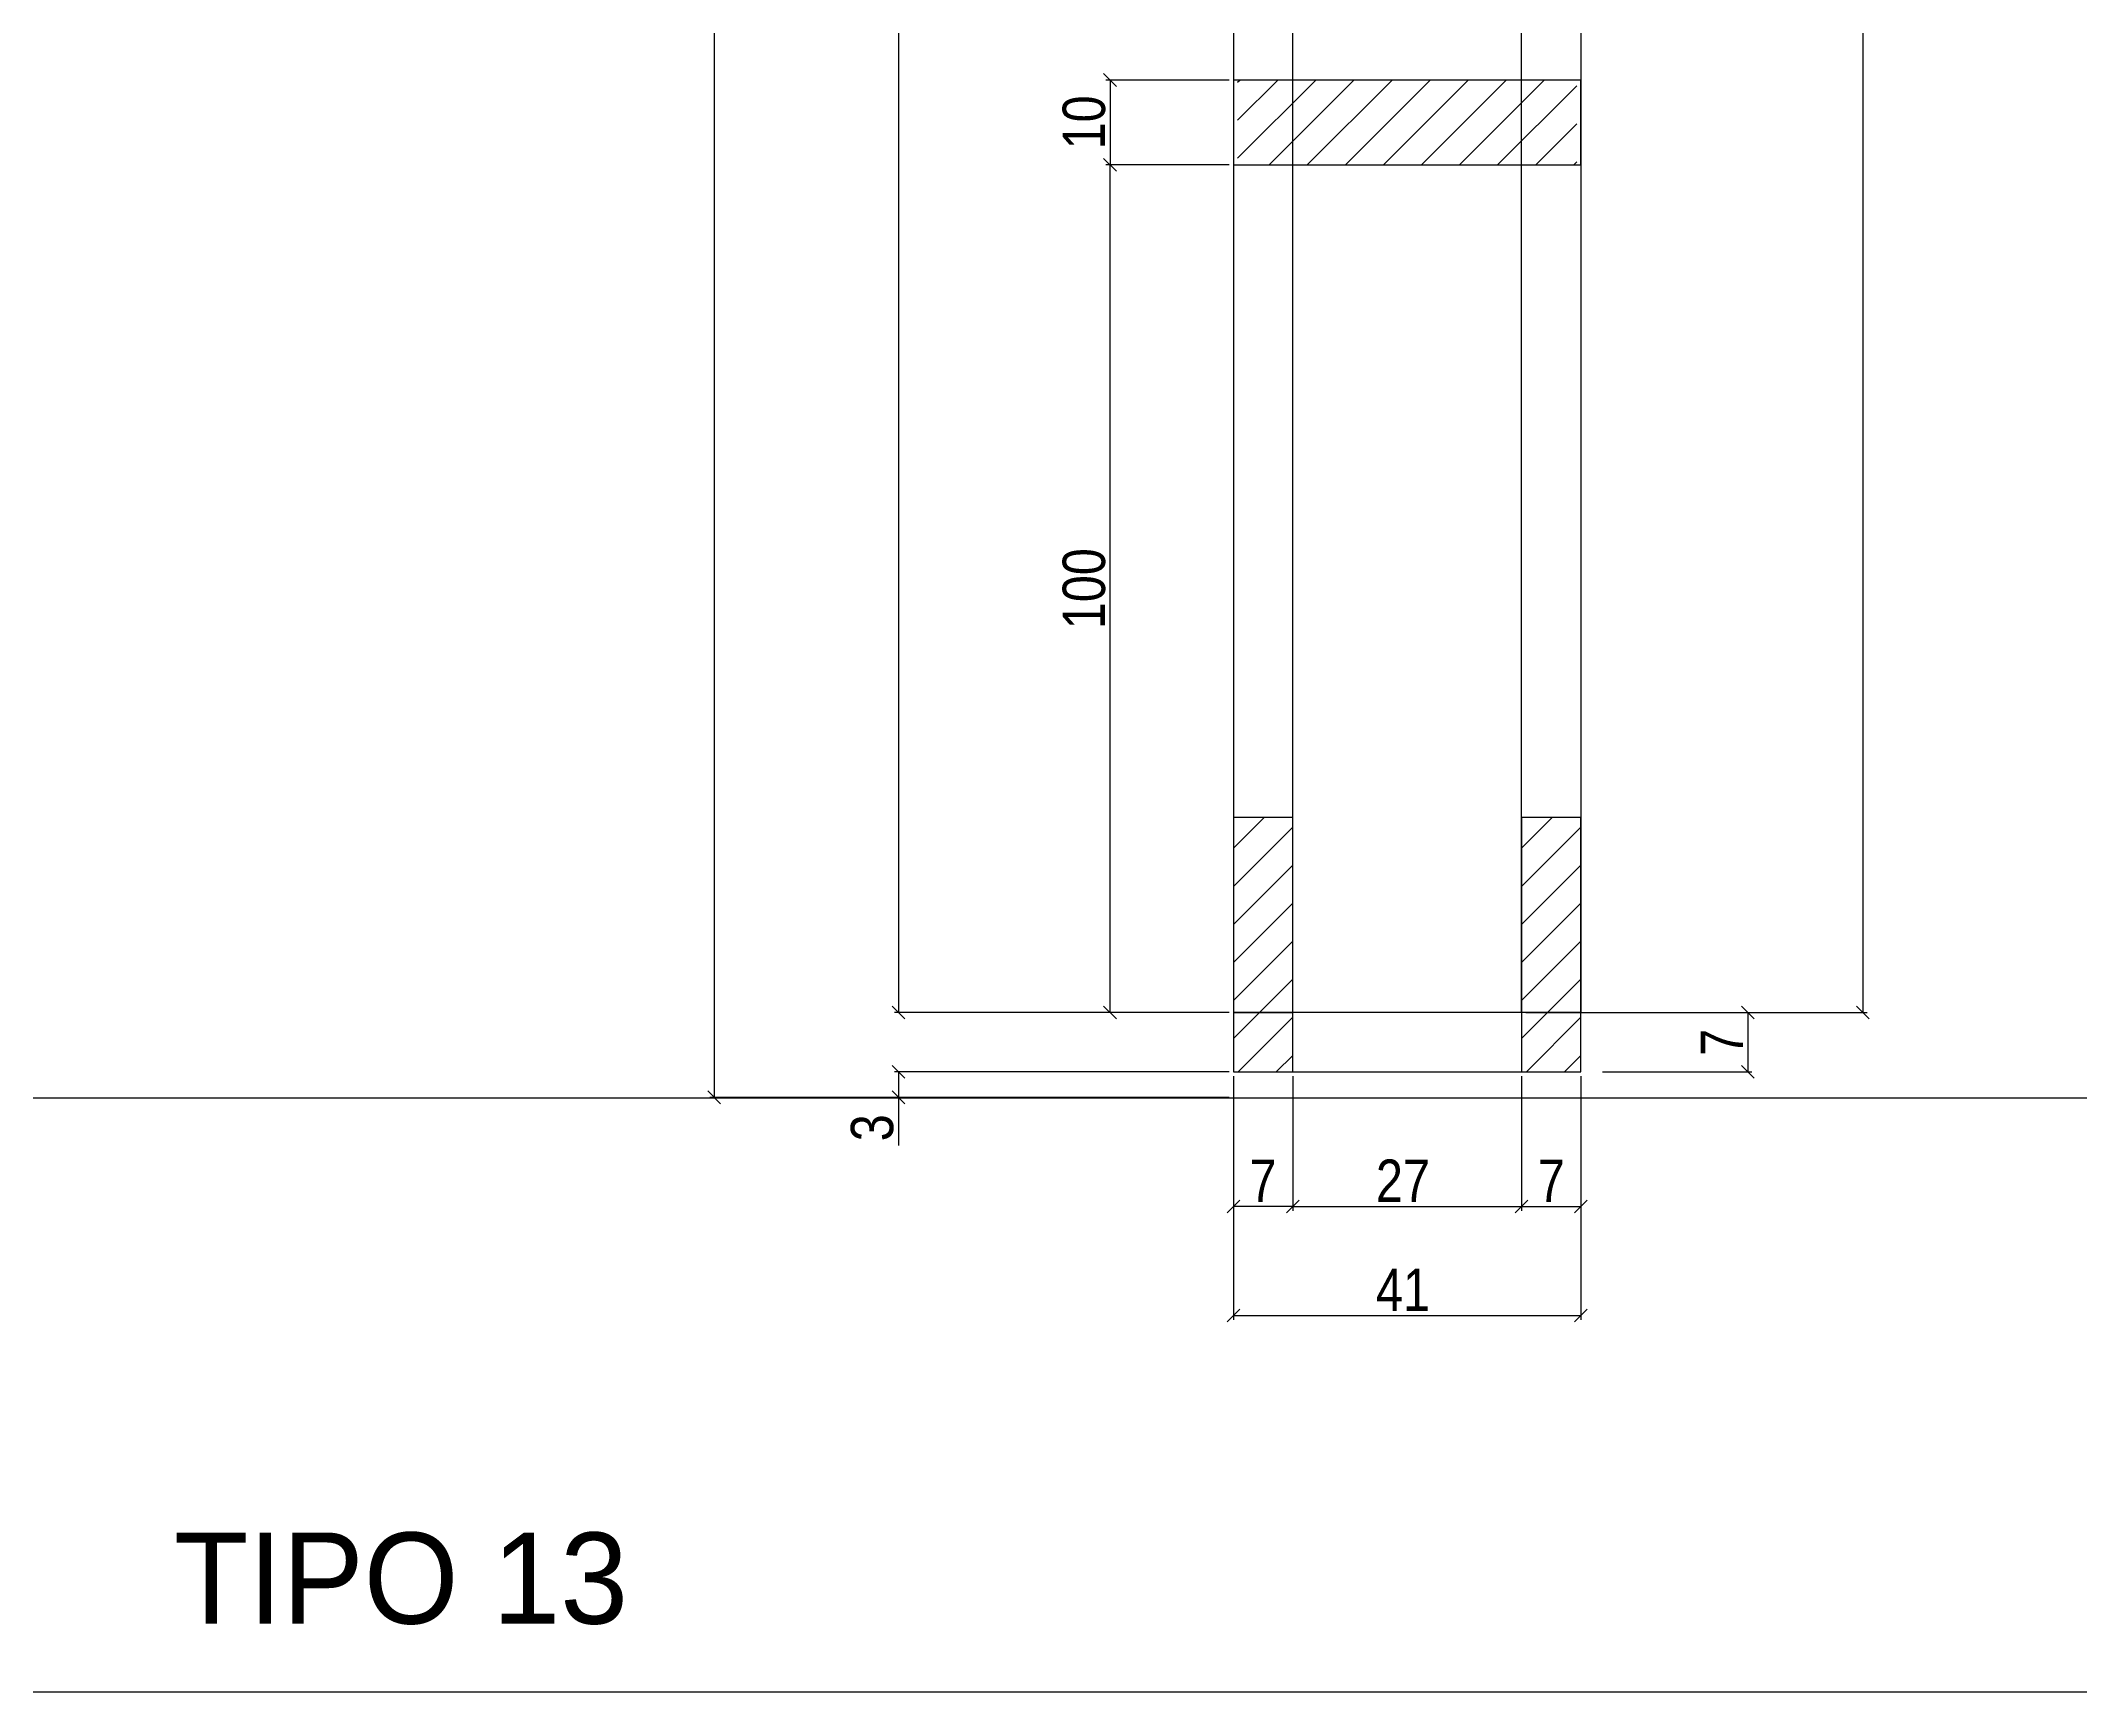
# Model space of a CAD drawing. Header units: millimetres. Extents: x 3247 to 10920, y 704 to 3817.
# Drawn here: x 4254.6 to 4735.5, y 1472.1 to 1861.7 of the extents above; entities that cross this region are included whole.
import ezdxf

# ---------------------------------------------------------------- set-up
doc = ezdxf.new("R2010")
doc.units = ezdxf.units.MM
for name, color, linetype in [('1', 1, 'Continuous'), ('COTA', 241, 'Continuous'), ('Painéis', 200, 'Continuous'), ('SARR_7x7', 40, 'Continuous'), ('VIGAS', 3, 'Continuous')]:
    doc.layers.add(name, color=color, linetype=linetype)
doc.styles.add('COTA TECNICA 2X', font='techl___.ttf', dxfattribs={"height": 10})
doc.styles.add('ROMAS860', font='ROMAS860.SHX', dxfattribs={"height": 8.5})
doc.dimstyles.new('SECAO', dxfattribs={"dimscale": 0.333333, "dimtxt": 5, "dimasz": 9, "dimexe": 3, "dimexo": 3, "dimgap": 3, "dimtad": 1, "dimdec": 1, "dimlfac": 0.5, "dimzin": 12, "dimdsep": 46, "dimtxsty": 'COTA TECNICA 2X', "dimblk1": 'OBLIQUE', "dimblk2": 'OBLIQUE', "dimsah": 1, "dimcen": 0.9, "dimclrd": 4, "dimclre": 4, "dimclrt": 240, "dimadec": 1, "dimazin": 3, "dimtfac": 1, "dimtdec": 1, "dimtmove": 0, "dimatfit": 3, "dimfxl": 1, "dimtolj": 1, "dimtzin": 12, "dimarcsym": 0})

# ---------------------------------------------------------------- blocks, each defined once
blk = doc.blocks.new('_Oblique')
at = {"layer": '1', "color": 0, "lineweight": -2}
blk.add_line((-0.5, -0.5), (0.5, 0.5), dxfattribs=at)
blk = doc.blocks.new('*D348')
at = {"layer": 'COTA', "color": 4, "lineweight": -2, "transparency": 16777216}
for p, q in [((4534.97, 2136.46), (4456.01, 2136.46)), ((4457.01, 2136.46), (4457.01, 1632.46)), ((4534.97, 1632.46), (4456.01, 1632.46))]:
    blk.add_line(p, q, dxfattribs=at)
at = {"layer": 'Defpoints', "color": 0, "transparency": 16777216}
for p in [(4535.97, 2136.46), (4457.01, 1632.46), (4535.97, 1632.46)]:
    blk.add_point(p, dxfattribs=at)
at = {"layer": 'COTA', "color": 4, "lineweight": -2, "transparency": 16777216, "xscale": 3, "yscale": 3, "zscale": 3}
for p, rotation in [((4457.01, 2136.46), 90), ((4457.01, 1632.46), 270)]:
    blk.add_blockref('_Oblique', p, dxfattribs=dict(at, rotation=rotation))
at = {"layer": 'COTA', "color": 240, "transparency": 16777216, "insert": (4450.9, 1884.46), "char_height": 10, "attachment_point": 5, "rotation": 90, "style": 'COTA TECNICA 2X'}
blk.add_mtext('\\A1;252', dxfattribs=at)
blk = doc.blocks.new('*D349')
at = {"layer": 'COTA', "color": 4, "lineweight": -2, "transparency": 16777216}
for p, q in [((4535.97, 1617.46), (4535.97, 1560)), ((4617.97, 1617.46), (4617.97, 1560)), ((4535.97, 1561), (4617.97, 1561))]:
    blk.add_line(p, q, dxfattribs=at)
at = {"layer": 'Defpoints', "color": 0, "transparency": 16777216}
for p in [(4535.97, 1618.46), (4617.97, 1618.46), (4617.97, 1561)]:
    blk.add_point(p, dxfattribs=at)
at = {"layer": 'COTA', "color": 4, "lineweight": -2, "transparency": 16777216, "xscale": 3, "yscale": 3, "zscale": 3, "rotation": 180}
blk.add_blockref('_Oblique', (4535.97, 1561), dxfattribs=at)
at = {"layer": 'COTA', "color": 4, "lineweight": -2, "transparency": 16777216, "xscale": 3, "yscale": 3, "zscale": 3}
blk.add_blockref('_Oblique', (4617.97, 1561), dxfattribs=at)
at = {"layer": 'COTA', "color": 240, "transparency": 16777216, "insert": (4575.97, 1567.08), "char_height": 10, "attachment_point": 5, "style": 'COTA TECNICA 2X'}
blk.add_mtext('\\A1;41', dxfattribs=at)
blk = doc.blocks.new('*D350')
at = {"layer": 'COTA', "color": 4, "lineweight": -2, "transparency": 16777216}
for p, q in [((4549.97, 1617.46), (4549.97, 1585.72)), ((4603.97, 1617.46), (4603.97, 1585.72)), ((4549.97, 1586.72), (4603.97, 1586.72))]:
    blk.add_line(p, q, dxfattribs=at)
at = {"layer": 'Defpoints', "color": 0, "transparency": 16777216}
for p in [(4549.97, 1618.46), (4603.97, 1618.46), (4603.97, 1586.72)]:
    blk.add_point(p, dxfattribs=at)
at = {"layer": 'COTA', "color": 4, "lineweight": -2, "transparency": 16777216, "xscale": 3, "yscale": 3, "zscale": 3, "rotation": 180}
blk.add_blockref('_Oblique', (4549.97, 1586.72), dxfattribs=at)
at = {"layer": 'COTA', "color": 4, "lineweight": -2, "transparency": 16777216, "xscale": 3, "yscale": 3, "zscale": 3}
blk.add_blockref('_Oblique', (4603.97, 1586.72), dxfattribs=at)
at = {"layer": 'COTA', "color": 240, "transparency": 16777216, "insert": (4575.97, 1592.79), "char_height": 10, "attachment_point": 5, "style": 'COTA TECNICA 2X'}
blk.add_mtext('\\A1;27', dxfattribs=at)
blk = doc.blocks.new('*D351')
at = {"layer": 'COTA', "color": 4, "lineweight": -2, "transparency": 16777216}
blk.add_line((4603.97, 1586.72), (4617.97, 1586.72), dxfattribs=at)
at = {"layer": 'Defpoints', "color": 0, "transparency": 16777216}
for p in [(4603.97, 1586.72), (4617.97, 1586.72), (4617.97, 1586.72)]:
    blk.add_point(p, dxfattribs=at)
at = {"layer": 'COTA', "color": 4, "lineweight": -2, "transparency": 16777216, "xscale": 3, "yscale": 3, "zscale": 3, "rotation": 180}
blk.add_blockref('_Oblique', (4603.97, 1586.72), dxfattribs=at)
at = {"layer": 'COTA', "color": 4, "lineweight": -2, "transparency": 16777216, "xscale": 3, "yscale": 3, "zscale": 3}
blk.add_blockref('_Oblique', (4617.97, 1586.72), dxfattribs=at)
at = {"layer": 'COTA', "color": 240, "transparency": 16777216, "insert": (4610.97, 1592.79), "char_height": 10, "attachment_point": 5, "style": 'COTA TECNICA 2X'}
blk.add_mtext('\\A1;7', dxfattribs=at)
blk = doc.blocks.new('*D352')
at = {"layer": 'COTA', "color": 4, "lineweight": -2, "transparency": 16777216}
blk.add_line((4549.97, 1586.72), (4535.97, 1586.72), dxfattribs=at)
at = {"layer": 'Defpoints', "color": 0, "transparency": 16777216}
for p in [(4535.97, 1586.72), (4535.97, 1586.72), (4549.97, 1586.72)]:
    blk.add_point(p, dxfattribs=at)
at = {"layer": 'COTA', "color": 4, "lineweight": -2, "transparency": 16777216, "xscale": 3, "yscale": 3, "zscale": 3, "rotation": 180}
blk.add_blockref('_Oblique', (4535.97, 1586.72), dxfattribs=at)
at = {"layer": 'COTA', "color": 4, "lineweight": -2, "transparency": 16777216, "xscale": 3, "yscale": 3, "zscale": 3}
blk.add_blockref('_Oblique', (4549.97, 1586.72), dxfattribs=at)
at = {"layer": 'COTA', "color": 240, "transparency": 16777216, "insert": (4542.97, 1592.79), "char_height": 10, "attachment_point": 5, "style": 'COTA TECNICA 2X'}
blk.add_mtext('\\A1;7', dxfattribs=at)
blk = doc.blocks.new('*D353')
at = {"layer": 'COTA', "color": 4, "lineweight": -2, "transparency": 16777216}
for p, q in [((4534.97, 1852.48), (4505.87, 1852.48)), ((4506.87, 1852.48), (4506.87, 1832.48)), ((4534.97, 1832.48), (4505.87, 1832.48))]:
    blk.add_line(p, q, dxfattribs=at)
at = {"layer": 'Defpoints', "color": 0, "transparency": 16777216}
for p in [(4535.97, 1852.48), (4506.87, 1832.48), (4535.97, 1832.48)]:
    blk.add_point(p, dxfattribs=at)
at = {"layer": 'COTA', "color": 4, "lineweight": -2, "transparency": 16777216, "xscale": 3, "yscale": 3, "zscale": 3}
for p, rotation in [((4506.87, 1852.48), 90), ((4506.87, 1832.48), 270)]:
    blk.add_blockref('_Oblique', p, dxfattribs=dict(at, rotation=rotation))
at = {"layer": 'COTA', "color": 240, "transparency": 16777216, "insert": (4500.77, 1842.48), "char_height": 10, "attachment_point": 5, "rotation": 90, "style": 'COTA TECNICA 2X'}
blk.add_mtext('\\A1;10', dxfattribs=at)
blk = doc.blocks.new('*D355')
at = {"layer": 'COTA', "color": 4, "lineweight": -2, "transparency": 16777216}
for p, q in [((4548.97, 2172.46), (4412.51, 2172.46)), ((4413.51, 2172.46), (4413.51, 1612.46)), ((4534.97, 1612.46), (4412.51, 1612.46))]:
    blk.add_line(p, q, dxfattribs=at)
at = {"layer": 'Defpoints', "color": 0, "transparency": 16777216}
for p in [(4549.97, 2172.46), (4413.51, 1612.46), (4535.97, 1612.46)]:
    blk.add_point(p, dxfattribs=at)
at = {"layer": 'COTA', "color": 4, "lineweight": -2, "transparency": 16777216, "xscale": 3, "yscale": 3, "zscale": 3}
for p, rotation in [((4413.51, 2172.46), 90), ((4413.51, 1612.46), 270)]:
    blk.add_blockref('_Oblique', p, dxfattribs=dict(at, rotation=rotation))
at = {"layer": 'COTA', "color": 240, "transparency": 16777216, "insert": (4407.39, 1892.46), "char_height": 10, "attachment_point": 5, "rotation": 90, "style": 'COTA TECNICA 2X'}
blk.add_mtext('\\A1;280', dxfattribs=at)
blk = doc.blocks.new('*D356')
at = {"layer": 'COTA', "color": 4, "lineweight": -2, "transparency": 16777216}
for p, q in [((4534.97, 1618.46), (4456.01, 1618.46)), ((4457.01, 1618.46), (4457.01, 1612.46)), ((4534.97, 1612.46), (4456.01, 1612.46)), ((4457.01, 1612.46), (4457.01, 1601.13))]:
    blk.add_line(p, q, dxfattribs=at)
at = {"layer": 'Defpoints', "color": 0, "transparency": 16777216}
for p in [(4535.97, 1618.46), (4457.01, 1612.46), (4535.97, 1612.46)]:
    blk.add_point(p, dxfattribs=at)
at = {"layer": 'COTA', "color": 4, "lineweight": -2, "transparency": 16777216, "xscale": 3, "yscale": 3, "zscale": 3}
for p, rotation in [((4457.01, 1618.46), 90), ((4457.01, 1612.46), 270)]:
    blk.add_blockref('_Oblique', p, dxfattribs=dict(at, rotation=rotation))
at = {"layer": 'COTA', "color": 240, "transparency": 16777216, "insert": (4450.8, 1605.29), "char_height": 10, "attachment_point": 5, "rotation": 90, "style": 'COTA TECNICA 2X'}
blk.add_mtext('\\A1;3', dxfattribs=at)
blk = doc.blocks.new('*D359')
at = {"layer": 'COTA', "color": 4, "lineweight": -2, "transparency": 16777216}
for p, q in [((4534.97, 1832.48), (4505.87, 1832.48)), ((4506.87, 1632.46), (4506.87, 1832.48)), ((4533.97, 1632.46), (4505.87, 1632.46))]:
    blk.add_line(p, q, dxfattribs=at)
at = {"layer": 'Defpoints', "color": 0, "transparency": 16777216}
for p in [(4506.87, 1832.48), (4535.97, 1832.48), (4534.97, 1632.46)]:
    blk.add_point(p, dxfattribs=at)
at = {"layer": 'COTA', "color": 4, "lineweight": -2, "transparency": 16777216, "xscale": 3, "yscale": 3, "zscale": 3}
for p, rotation in [((4506.87, 1832.48), 90), ((4506.87, 1632.46), 270)]:
    blk.add_blockref('_Oblique', p, dxfattribs=dict(at, rotation=rotation))
at = {"layer": 'COTA', "color": 240, "transparency": 16777216, "insert": (4500.77, 1732.47), "char_height": 10, "attachment_point": 5, "rotation": 90, "style": 'COTA TECNICA 2X'}
blk.add_mtext('\\A1;100', dxfattribs=at)
blk = doc.blocks.new('*D361')
at = {"layer": 'COTA', "color": 4, "lineweight": -2, "transparency": 16777216}
for p, q in [((4619.97, 2136.44), (4685.45, 2136.44)), ((4684.45, 2136.44), (4684.45, 1632.46)), ((4619.97, 1632.46), (4685.45, 1632.46))]:
    blk.add_line(p, q, dxfattribs=at)
at = {"layer": 'Defpoints', "color": 0, "transparency": 16777216}
for p in [(4618.97, 2136.44), (4618.97, 1632.46), (4684.45, 1632.46)]:
    blk.add_point(p, dxfattribs=at)
at = {"layer": 'COTA', "color": 4, "lineweight": -2, "transparency": 16777216, "xscale": 3, "yscale": 3, "zscale": 3}
for p, rotation in [((4684.45, 2136.44), 90), ((4684.45, 1632.46), 270)]:
    blk.add_blockref('_Oblique', p, dxfattribs=dict(at, rotation=rotation))
at = {"layer": 'COTA', "color": 240, "transparency": 16777216, "insert": (4678.34, 1884.45), "char_height": 10, "attachment_point": 5, "rotation": 90, "style": 'COTA TECNICA 2X'}
blk.add_mtext('\\A1;252', dxfattribs=at)
blk = doc.blocks.new('*D362')
at = {"layer": 'COTA', "color": 4, "lineweight": -2, "transparency": 16777216}
for p, q in [((4604.97, 1632.46), (4658.3, 1632.46)), ((4657.3, 1632.46), (4657.3, 1618.46)), ((4623.03, 1618.46), (4658.3, 1618.46))]:
    blk.add_line(p, q, dxfattribs=at)
at = {"layer": 'Defpoints', "color": 0, "transparency": 16777216}
for p in [(4603.97, 1632.46), (4622.03, 1618.46), (4657.3, 1618.46)]:
    blk.add_point(p, dxfattribs=at)
at = {"layer": 'COTA', "color": 4, "lineweight": -2, "transparency": 16777216, "xscale": 3, "yscale": 3, "zscale": 3}
for p, rotation in [((4657.3, 1632.46), 90), ((4657.3, 1618.46), 270)]:
    blk.add_blockref('_Oblique', p, dxfattribs=dict(at, rotation=rotation))
at = {"layer": 'COTA', "color": 240, "transparency": 16777216, "insert": (4651.23, 1625.46), "char_height": 10, "attachment_point": 5, "rotation": 90, "style": 'COTA TECNICA 2X'}
blk.add_mtext('\\A1;7', dxfattribs=at)

msp = doc.modelspace()

# ---------------------------------------------------------------- hatches: boundary and pattern name
at = {"layer": 'COTA'}
h = msp.add_hatch(dxfattribs=at)
h.set_pattern_fill('ANSI31', color=256, scale=2, style=0)
h.set_pattern_definition([(45, (-21591.6294, -195440.316), (-4.49012806, 4.49012806), [])])
h.paths.add_polyline_path([(4616.97, 1852.48), (4536.97, 1852.48), (4536.97, 1832.48), (4616.97, 1832.48)])
h = msp.add_hatch(dxfattribs=at)
h.set_pattern_fill('ANSI31', color=256, scale=2, style=0)
h.set_pattern_definition([(45, (-15308.244, -4190.731), (-4.490128, 4.490128), [])])
h.paths.add_polyline_path([(4535.97, 1618.46), (4549.97, 1618.46), (4549.97, 1678.46), (4535.97, 1678.46)])
h = msp.add_hatch(dxfattribs=at)
h.set_pattern_fill('ANSI31', color=256, scale=2, style=0)
h.set_pattern_definition([(45, (-15240.244, -4190.731), (-4.490128, 4.490128), [])])
h.paths.add_polyline_path([(4603.97, 1618.46), (4617.97, 1618.46), (4617.97, 1678.46), (4603.97, 1678.46)])

# ---------------------------------------------------------------- linework, layer by layer
at = {"linetype": 'Continuous'}
msp.add_lwpolyline([(4557.97, 1618.46), (4617.97, 1618.46), (4617.97, 1632.46), (4535.97, 1632.46), (4535.97, 1618.46), (4557.97, 1618.46)], dxfattribs=at)
at = {"layer": 'COTA', "color": 1}
msp.add_line((3246.75, 1612.37), (6743.22, 1612.37), dxfattribs=at)
at = {"layer": 'Painéis'}
msp.add_lwpolyline([(4535.97, 1832.48), (4617.97, 1832.48), (4617.97, 1852.48), (4535.97, 1852.48), (4535.97, 1832.48)], dxfattribs=at)
for points in [[(4535.97, 1618.46), (4549.97, 1618.46), (4549.97, 1678.46), (4535.97, 1678.46)], [(4603.97, 1618.46), (4617.97, 1618.46), (4617.97, 1678.46), (4603.97, 1678.46)]]:
    msp.add_lwpolyline(points, close=True, dxfattribs=at)
at = {"layer": 'SARR_7x7', "linetype": 'Continuous'}
for points in [[(4535.97, 1632.46), (4549.97, 1632.46), (4549.97, 2136.46), (4535.97, 2136.46)], [(4617.97, 1632.46), (4603.97, 1632.46), (4603.97, 2136.44), (4617.97, 2136.44)]]:
    msp.add_lwpolyline(points, close=True, dxfattribs=at)
at = {"layer": 'VIGAS'}
msp.add_lwpolyline([(4745.24, 1472.11), (4245.74, 1472.11), (4245.74, 2240.54), (4745.24, 2240.54)], close=True, dxfattribs=at)

# ---------------------------------------------------------------- texts
at = {"layer": 'COTA', "color": 7, "style": 'ROMAS860'}
msp.add_text('TIPO 13', height=21.505, dxfattribs=at).set_placement((4286.09, 1488.28))

# ---------------------------------------------------------------- dimensions: what is measured, and where the dimension line sits
at = {"layer": 'COTA', "color": 3}
for base, p1, p2, picture, middle in [((4413.51, 1612.46), (4549.97, 2172.46), (4535.97, 1612.46), '*D355', (4407.39, 1892.46)), ((4457.01, 1632.46), (4535.97, 2136.46), (4535.97, 1632.46), '*D348', (4450.9, 1884.46)), ((4684.45, 1632.46), (4618.97, 2136.44), (4618.97, 1632.46), '*D361', (4678.34, 1884.45)), ((4506.87, 1832.48), (4535.97, 1852.48), (4535.97, 1832.48), '*D353', (4500.77, 1842.48)), ((4506.87, 1832.48), (4534.97, 1632.46), (4535.97, 1832.48), '*D359', (4500.77, 1732.47)), ((4657.3, 1618.46), (4603.97, 1632.46), (4622.03, 1618.46), '*D362', (4651.23, 1625.46)), ((4457.01, 1612.46), (4535.97, 1618.46), (4535.97, 1612.46), '*D356', (4450.8, 1605.29))]:
    dim = msp.add_linear_dim(base=base, p1=p1, p2=p2, angle=90, dimstyle='SECAO', dxfattribs=at)
    dim.commit()
    dim.dimension.update_dxf_attribs({"geometry": picture, "text_midpoint": middle})
for base, p1, p2, picture, middle in [((4617.97, 1561), (4535.97, 1618.46), (4617.97, 1618.46), '*D349', (4575.97, 1561)), ((4603.97, 1586.72), (4549.97, 1618.46), (4603.97, 1618.46), '*D350', (4575.97, 1586.72)), ((4617.97, 1586.72), (4603.97, 1586.72), (4617.97, 1586.72), '*D351', (4610.97, 1586.72))]:
    dim = msp.add_linear_dim(base=base, p1=p1, p2=p2, dimstyle='SECAO', dxfattribs=at)
    dim.commit()
    dim.dimension.update_dxf_attribs({"geometry": picture, "text_midpoint": middle, "dimtype": 160})
dim = msp.add_linear_dim(base=(4535.97, 1586.72), p1=(4549.97, 1586.72), p2=(4535.97, 1586.72), dimstyle='SECAO', dxfattribs=at)
dim.commit()
dim.dimension.update_dxf_attribs({"geometry": '*D352', "text_midpoint": (4542.97, 1592.79)})

doc.saveas('drawing.dxf')
